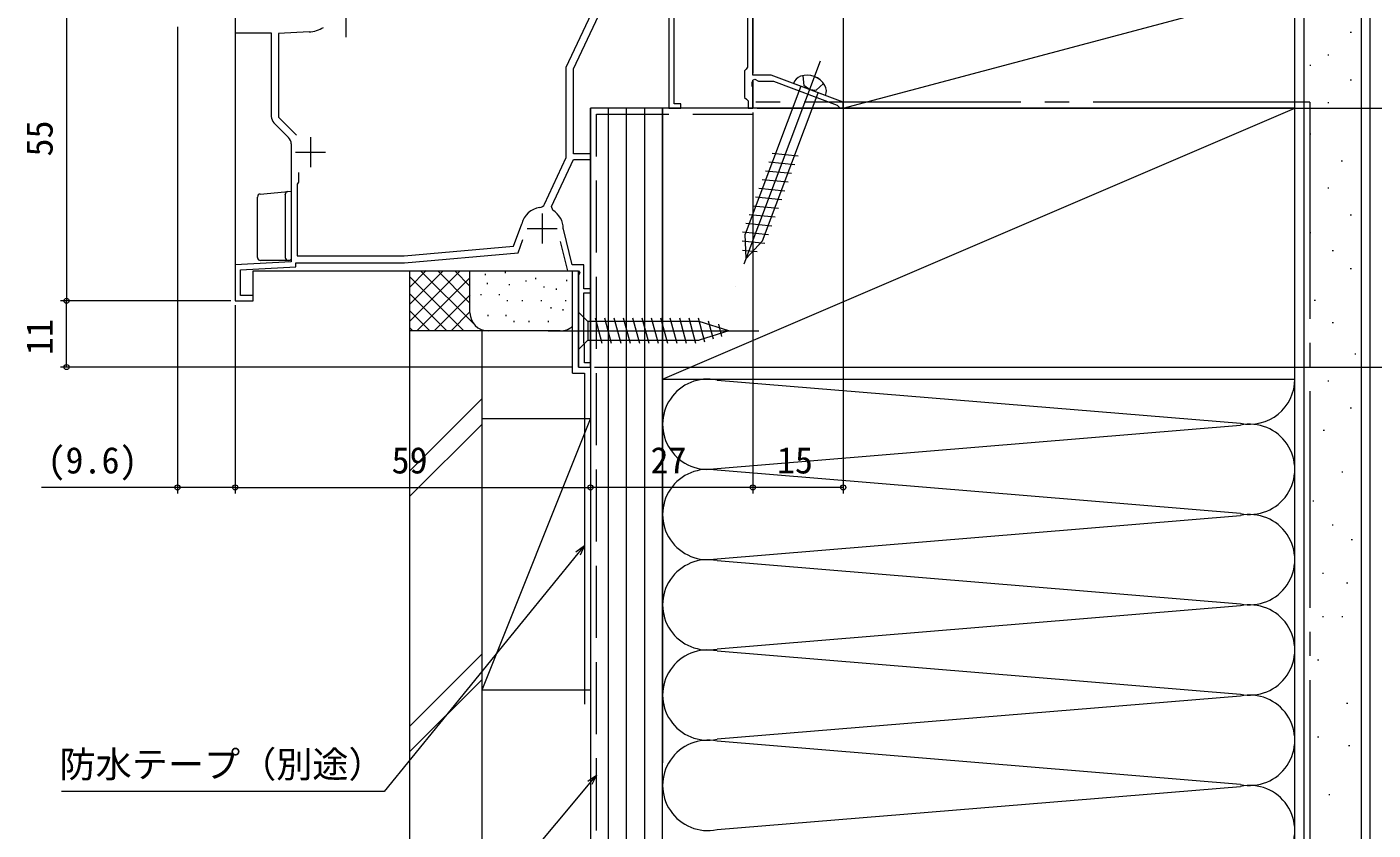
# Model space of a CAD drawing. Units: millimetres, scale not verified. Extents: x -693 to 693, y -1120 to 1122.
# Drawn here: x -559.3 to -335.7, y 181.1 to 314.5 of the extents above; entities that cross this region are included whole.
import ezdxf
from ezdxf.enums import TextEntityAlignment as Align

# ---------------------------------------------------------------- set-up
doc = ezdxf.new("R2010")
doc.units = ezdxf.units.MM
doc.header["$LTSCALE"] = 4
doc.linetypes.add('CHAIN2', pattern=[12, 9, -1, 1, -1])
doc.linetypes.add('DASHED3', pattern=[4, 3, -1])
for name, color, linetype, lineweight in [('0-2_YKK_ZWAK', 4, 'Continuous', 9), ('0-3_YKK_11', 2, 'Continuous', 9), ('0-4_YKK_12', 3, 'Continuous', 18), ('0-5_YKK_13', 3, 'Continuous', 9), ('0-8_YKK_A1', 6, 'Continuous', 9), ('0-9_YSS_KE', 7, 'Continuous', 9)]:
    doc.layers.add(name, color=color, linetype=linetype, lineweight=lineweight)
doc.styles.add('ＭＳ ゴシック', font='')
doc.styles.get('ＭＳ ゴシック').set_extended_font_data('MS Gothic')

msp = doc.modelspace()

# ---------------------------------------------------------------- linework, layer by layer
at = {"layer": '0-2_YKK_ZWAK', "linetype": 'CHAIN2'}
for p, q in [((-427.579, 308.802), (-441.627, 271.349)), ((-427.579, 308.803), (-441.626, 271.35)), ((-472.716, 264.014), (-437.716, 264.014))]:
    msp.add_line(p, q, dxfattribs=at)
at = {"layer": '0-2_YKK_ZWAK', "linetype": 'DASHED3'}
for p, q in [((-430.452, 306.412), (-430.281, 304.773)), ((-430.452, 306.411), (-430.281, 304.772)), ((-429.335, 304.121), (-430.281, 304.773)), ((-429.335, 304.12), (-430.281, 304.772)), ((-429.335, 304.121), (-428.194, 303.99)), ((-429.335, 304.12), (-428.194, 303.989)), ((-426.987, 305.112), (-428.194, 303.99)), ((-426.987, 305.111), (-428.194, 303.989))]:
    msp.add_line(p, q, dxfattribs=at)
at = {"layer": '0-2_YKK_ZWAK'}
for p, q in [((-430.786, 304.665), (-440.008, 280.08)), ((-430.786, 304.664), (-440.008, 280.079)), ((-426.666, 303.12), (-432.003, 305.122)), ((-426.666, 303.119), (-432.003, 305.121)), ((-437.105, 278.991), (-427.884, 303.577)), ((-437.105, 278.99), (-427.884, 303.576)), ((-435.546, 293.541), (-431.218, 293.12)), ((-435.546, 293.54), (-431.218, 293.119)), ((-436.091, 292.087), (-431.764, 291.666)), ((-436.091, 292.086), (-431.764, 291.665)), ((-437.182, 289.179), (-432.854, 288.758)), ((-437.182, 289.178), (-432.854, 288.757)), ((-436.637, 290.633), (-432.309, 290.212)), ((-436.637, 290.632), (-432.309, 290.211)), ((-521.016, 276.214), (-521.016, 286.257)), ((-520.561, 286.755), (-516.456, 287.121)), ((-516.456, 287.121), (-515.969, 287.165)), ((-516.416, 286.667), (-516.416, 276.214)), ((-515.969, 287.165), (-515.95, 287.166)), ((-438.273, 286.271), (-433.945, 285.85)), ((-438.273, 286.27), (-433.945, 285.849)), ((-437.728, 287.724), (-433.4, 287.303)), ((-437.727, 287.725), (-433.4, 287.304)), ((-438.818, 284.817), (-434.491, 284.396)), ((-438.818, 284.816), (-434.491, 284.395)), ((-439.909, 281.909), (-435.581, 281.488)), ((-439.909, 281.908), (-435.581, 281.487)), ((-439.364, 283.363), (-435.036, 282.942)), ((-439.364, 283.362), (-435.036, 282.941)), ((-440.454, 280.455), (-436.127, 280.034)), ((-440.454, 280.454), (-436.127, 280.033)), ((-439.871, 276.032), (-440.008, 280.08)), ((-439.871, 276.031), (-440.008, 280.079)), ((-440.52, 278.954), (-436.731, 278.586)), ((-440.52, 278.953), (-436.731, 278.585)), ((-440.469, 277.442), (-438.022, 277.204)), ((-440.469, 277.441), (-438.022, 277.203)), ((-439.871, 276.032), (-437.105, 278.991)), ((-439.871, 276.031), (-437.105, 278.99)), ((-515.916, 275.714), (-520.516, 275.714)), ((-515.716, 275.714), (-515.916, 275.714)), ((-515.906, 275.714), (-515.916, 275.714)), ((-467.716, 267.114), (-467.716, 260.914)), ((-467.716, 267.114), (-466.166, 265.564)), ((-463.74, 261.914), (-464.865, 266.114)), ((-462.187, 261.914), (-463.312, 266.114)), ((-460.634, 261.914), (-461.759, 266.114)), ((-459.081, 261.914), (-460.206, 266.114)), ((-457.528, 261.914), (-458.654, 266.114)), ((-455.975, 261.914), (-457.101, 266.114)), ((-454.422, 261.914), (-455.548, 266.114)), ((-452.869, 261.914), (-453.995, 266.114)), ((-451.317, 261.914), (-452.442, 266.114)), ((-449.764, 261.914), (-450.889, 266.114)), ((-448.211, 261.914), (-449.336, 266.114)), ((-446.727, 262.172), (-447.783, 266.114)), ((-447.632, 265.564), (-466.166, 265.564)), ((-466.166, 265.564), (-466.166, 262.464)), ((-442.716, 264.014), (-447.632, 265.564)), ((-442.716, 264.014), (-447.632, 262.464)), ((-445.295, 262.624), (-446.109, 265.66)), ((-443.863, 263.075), (-444.412, 265.125)), ((-467.716, 260.914), (-466.166, 262.464)), ((-466.166, 262.464), (-447.632, 262.464))]:
    msp.add_line(p, q, dxfattribs=at)
for points in [[(-515.961, 287.165), (-515.416, 287.214), (-515.416, 286.21)], [(-515.687, 275.715), (-515.692, 275.715), (-515.697, 275.715), (-515.702, 275.714), (-515.706, 275.714), (-515.711, 275.714), (-515.716, 275.714)], [(-515.509, 275.797), (-515.513, 275.793), (-515.517, 275.789), (-515.521, 275.786), (-515.525, 275.783), (-515.529, 275.779), (-515.534, 275.776), (-515.538, 275.773), (-515.542, 275.77), (-515.546, 275.767), (-515.551, 275.764), (-515.555, 275.761), (-515.559, 275.758), (-515.564, 275.755), (-515.568, 275.753), (-515.573, 275.75), (-515.577, 275.748), (-515.582, 275.746), (-515.586, 275.743), (-515.591, 275.741), (-515.596, 275.739), (-515.6, 275.737), (-515.605, 275.735), (-515.61, 275.733), (-515.614, 275.732), (-515.619, 275.73), (-515.624, 275.728), (-515.629, 275.727), (-515.633, 275.725), (-515.638, 275.724), (-515.643, 275.723), (-515.648, 275.722), (-515.653, 275.721), (-515.658, 275.72), (-515.662, 275.719), (-515.667, 275.718), (-515.672, 275.717), (-515.677, 275.716), (-515.682, 275.716), (-515.687, 275.715)], [(-515.416, 276.014), (-515.416, 276.007), (-515.417, 275.999), (-515.417, 275.992), (-515.418, 275.985), (-515.418, 275.978), (-515.419, 275.971), (-515.42, 275.964), (-515.421, 275.958), (-515.422, 275.951), (-515.424, 275.945), (-515.425, 275.938), (-515.427, 275.932), (-515.429, 275.926), (-515.431, 275.92), (-515.433, 275.914), (-515.435, 275.908), (-515.437, 275.902), (-515.44, 275.896), (-515.442, 275.89), (-515.445, 275.885), (-515.447, 275.879), (-515.45, 275.874), (-515.453, 275.869), (-515.456, 275.864), (-515.459, 275.858), (-515.462, 275.853), (-515.465, 275.849), (-515.469, 275.844), (-515.472, 275.839), (-515.475, 275.834), (-515.479, 275.83), (-515.483, 275.825), (-515.486, 275.821), (-515.49, 275.817), (-515.494, 275.813), (-515.497, 275.809), (-515.501, 275.805), (-515.505, 275.801), (-515.509, 275.797)]]:
    msp.add_lwpolyline(points, dxfattribs=at)
for centre, radius, start, end in [((-429.721, 303.091), 3.4, 30.09667, 108.78333), ((-429.721, 303.09), 3.4, 30.09667, 108.78333), ((-430.204, 304.511), 1.9, 108.78333, 161.25089), ((-430.204, 304.51), 1.9, 108.78333, 161.25089), ((-428.423, 303.843), 1.9, 337.62911, 30.09667), ((-428.423, 303.842), 1.9, 337.62911, 30.09667), ((-520.516, 286.257), 0.5, 95.10217, 180), ((-515.916, 286.667), 0.5, 95.10217, 180), ((-520.516, 276.214), 0.5, 180, 188.23791), ((-520.516, 276.214), 0.5, 188.23791, 269), ((-520.516, 276.214), 0.5, 269, 270), ((-515.916, 276.214), 0.5, 180, 270)]:
    msp.add_arc(centre, radius, start, end, dxfattribs=at)
msp.add_ellipse((-516.425, 286.622), major_axis=(0, 0.502), ratio=0.017394, start_param=4.715495, end_param=4.8029789, dxfattribs=at)
at = {"layer": '0-3_YKK_11'}
for p, q in [((-524.716, 323.725), (-524.716, 269.013)), ((-438.716, 323.925), (-438.716, 306.813)), ((-438.716, 305.513), (-438.716, 301.013)), ((-438.716, 301.013), (-465.716, 301.013)), ((-521.716, 274.013), (-467.716, 274.013)), ((-467.716, 258.013), (-467.716, 274.013))]:
    msp.add_line(p, q, dxfattribs=at)
for points in [[(-467.716, 258.013), (-465.716, 258.013), (-465.716, 301.013)], [(-524.716, 269.013), (-521.716, 269.013), (-521.716, 274.013)]]:
    msp.add_lwpolyline(points, dxfattribs=at)
at = {"layer": '0-4_YKK_12'}
for p, q in [((-348.716, 101.013), (-348.716, 321.013)), ((-468.715, 257.013), (-468.715, 274.014)), ((-495.716, 101.013), (-495.716, 264.013))]:
    msp.add_line(p, q, dxfattribs=at)
at = {"layer": '0-4_YKK_12', "linetype": 'CHAIN2'}
for q in [(-438.716, 302.014), (-346.216, 101.013)]:
    msp.add_line((-346.216, 302.014), q, dxfattribs=at)
at = {"layer": '0-4_YKK_12'}
for points in [[(-336.216, 101.013), (-336.216, 321.013), (-348.716, 321.013)], [(-483.716, 101.013), (-483.716, 264.013), (-495.716, 264.013)], [(-468.715, 257.013), (-466.716, 257.013), (-466.716, 202.013)]]:
    msp.add_lwpolyline(points, dxfattribs=at)
at = {"layer": '0-4_YKK_12', "linetype": 'DASHED3'}
msp.add_lwpolyline([(-464.716, 101.013), (-464.716, 300.014), (-438.716, 300.014)], dxfattribs=at)
at = {"layer": '0-4_YKK_12'}
msp.add_lwpolyline([(-348.716, 256.014), (-348.716, 301.014), (-453.716, 301.014), (-453.716, 256.014)], close=True, dxfattribs=at)
at = {"layer": '0-5_YKK_13'}
for p, q in [((-423.716, 301.013), (-348.716, 321.013)), ((-347.216, 321.013), (-347.216, 101.013)), ((-337.716, 321.013), (-337.716, 101.013)), ((-339.517, 313.634), (-339.317, 313.634)), ((-343.247, 309.904), (-343.047, 309.904)), ((-346.231, 308.183), (-346.031, 308.183)), ((-339.517, 305.7), (-339.317, 305.7)), ((-343.247, 301.97), (-343.047, 301.97)), ((-462.716, 101.013), (-462.716, 301.014)), ((-459.716, 101.013), (-459.716, 301.014)), ((-456.716, 301.014), (-456.716, 101.013)), ((-453.716, 256.014), (-348.716, 301.014)), ((-453.716, 101.013), (-453.716, 301.014)), ((-346.231, 296.748), (-346.031, 296.748)), ((-341.009, 292.272), (-340.809, 292.272)), ((-343.247, 287.796), (-343.047, 287.796)), ((-339.517, 283.32), (-339.317, 283.32)), ((-346.231, 280.337), (-346.031, 280.337)), ((-342.501, 277.353), (-342.301, 277.353)), ((-495.716, 271.303), (-492.986, 274.033)), ((-495.716, 264.013), (-495.716, 274.013)), ((-495.716, 265.646), (-487.35, 274.013)), ((-495.716, 268.475), (-490.178, 274.013)), ((-495.716, 272.989), (-486.74, 264.013)), ((-494.521, 264.013), (-485.716, 272.818)), ((-493.911, 274.013), (-485.131, 265.232)), ((-491.083, 274.013), (-485.716, 268.646)), ((-488.255, 274.013), (-485.716, 271.475)), ((-485.716, 267.013), (-485.716, 274.013)), ((-483.221, 273.476), (-483.221, 273.276)), ((-479.874, 273.809), (-479.874, 273.609)), ((-474.846, 272.832), (-474.846, 272.632)), ((-339.517, 274.369), (-339.317, 274.369)), ((-482.865, 271.987), (-482.865, 271.787)), ((-479.215, 271.807), (-479.215, 271.607)), ((-476.422, 272.41), (-476.422, 272.21)), ((-473.425, 271.411), (-473.425, 271.211)), ((-471.41, 271.06), (-471.41, 270.86)), ((-469.696, 272.474), (-469.696, 272.274)), ((-495.716, 270.161), (-489.568, 264.013)), ((-491.693, 264.013), (-485.699, 270.007)), ((-483.889, 270.138), (-483.889, 269.938)), ((-480.876, 270.138), (-480.876, 269.938)), ((-479.549, 269.136), (-479.549, 268.936)), ((-477.034, 269.136), (-477.034, 268.936)), ((-473.873, 269.141), (-473.873, 268.941)), ((-469.866, 269.136), (-469.866, 268.936)), ((-345.485, 269.147), (-345.285, 269.147)), ((-495.716, 267.333), (-492.397, 264.013)), ((-488.864, 264.013), (-485.716, 267.161)), ((-482.772, 266.683), (-482.772, 266.483)), ((-479.759, 266.683), (-479.759, 266.483)), ((-472.309, 267.956), (-472.309, 267.756)), ((-470.293, 267.605), (-470.293, 267.405)), ((-495.716, 264.504), (-495.225, 264.013)), ((-473.592, 264.013), (-495.716, 264.013)), ((-470.716, 264.013), (-482.716, 264.013)), ((-478.433, 265.681), (-478.433, 265.481)), ((-475.918, 265.681), (-475.918, 265.481)), ((-472.757, 265.686), (-472.757, 265.486)), ((-342.501, 265.417), (-342.301, 265.417)), ((-338.771, 260.195), (-338.571, 260.195)), ((-453.716, 256.014), (-453.716, 192.291)), ((-444.685, 255.856), (-357.748, 248.672)), ((-348.716, 192.291), (-348.716, 256.014)), ((-343.247, 255.719), (-343.047, 255.719)), ((-483.716, 252.79), (-495.716, 240.79)), ((-339.517, 251.243), (-339.317, 251.243)), ((-495.716, 236.548), (-483.716, 248.548)), ((-483.716, 204.413), (-483.716, 249.413)), ((-465.716, 249.413), (-483.716, 249.413)), ((-483.716, 204.413), (-465.716, 249.413)), ((-465.716, 249.413), (-465.716, 204.413)), ((-444.685, 241.172), (-357.748, 248.356)), ((-343.993, 247.513), (-343.793, 247.513)), ((-357.748, 233.672), (-444.685, 240.856)), ((-340.933, 240.582), (-340.733, 240.582)), ((-345.735, 235.78), (-345.535, 235.78)), ((-444.685, 226.172), (-357.748, 233.356)), ((-342.534, 231.779), (-342.334, 231.779)), ((-339.333, 229.378), (-339.133, 229.378)), ((-444.685, 225.856), (-357.748, 218.672)), ((-344.135, 223.776), (-343.935, 223.776)), ((-340.133, 222.175), (-339.933, 222.175)), ((-357.748, 218.356), (-444.685, 211.172)), ((-344.135, 216.573), (-343.935, 216.573)), ((-340.933, 216.573), (-340.733, 216.573)), ((-483.716, 210.364), (-495.716, 198.364)), ((-444.685, 210.856), (-357.748, 203.672)), ((-344.935, 209.37), (-344.735, 209.37)), ((-483.716, 206.121), (-495.716, 194.121)), ((-483.716, 204.413), (-465.716, 204.413)), ((-357.748, 203.356), (-444.685, 196.172)), ((-340.133, 202.168), (-339.933, 202.168)), ((-357.748, 188.672), (-444.685, 195.856)), ((-344.935, 196.565), (-344.735, 196.565)), ((-339.8, 195.141), (-339.6, 195.141)), ((-444.685, 181.172), (-357.748, 188.356)), ((-343.076, 187.031), (-342.876, 187.031))]:
    msp.add_line(p, q, dxfattribs=at)
msp.add_lwpolyline([(-423.716, 301.014), (-348.716, 301.014), (-348.716, 321.013), (-423.716, 321.013)], close=True, dxfattribs=at)
msp.add_lwpolyline([(-453.716, 301.014), (-465.716, 301.014), (-465.716, 101.013)], dxfattribs=at)
for centre, radius, start, end in [((-482.716, 267.013), 3, 180, 270), ((-470.716, 267.013), 3, 270, 311.83675), ((-446.216, 248.514), 7.5, 78.21647, 281.78351), ((-356.216, 256.014), 7.5, 258.21646, 0), ((-356.216, 241.014), 7.5, 258.21646, 101.78354), ((-446.216, 233.514), 7.5, 78.21647, 281.78351), ((-356.216, 226.014), 7.5, 258.21646, 101.78354), ((-446.216, 218.514), 7.5, 78.21647, 281.78351), ((-356.216, 211.014), 7.5, 258.21646, 101.78354), ((-446.216, 203.514), 7.5, 78.21647, 281.78352), ((-356.216, 196.014), 7.5, 258.21646, 101.78354), ((-446.216, 188.514), 7.5, 78.21647, 281.78351), ((-356.216, 181.014), 7.5, 258.21646, 101.78354)]:
    msp.add_arc(centre, radius, start, end, dxfattribs=at)
at = {"layer": '0-8_YKK_A1'}
for p, q in [((-423.716, 337.816), (-423.716, 237.014)), ((-552.716, 324.013), (-552.716, 269.014)), ((-534.316, 314.513), (-534.316, 237.014)), ((-438.716, 300.313), (-438.716, 237.014)), ((-438.716, 300.313), (-438.716, 237.014)), ((-438.016, 301.013), (-279.716, 301.013)), ((-438.016, 301.013), (-259.716, 301.013)), ((-438.016, 301.013), (-259.716, 301.013)), ((-525.716, 269.014), (-553.716, 269.014)), ((-525.416, 269.013), (-553.716, 269.013)), ((-552.716, 258.014), (-552.716, 269.013)), ((-524.716, 268.314), (-524.716, 237.014)), ((-465.716, 268.363), (-465.716, 237.014)), ((-465.716, 268.363), (-465.716, 237.014)), ((-524.716, 268.014), (-524.716, 237.014)), ((-468.716, 258.014), (-553.716, 258.014)), ((-465.016, 258.014), (-259.716, 258.014)), ((-524.716, 238.014), (-465.716, 238.014)), ((-438.716, 238.014), (-465.716, 238.014)), ((-423.716, 238.014), (-438.716, 238.014))]:
    msp.add_line(p, q, dxfattribs=at)
for points in [[(-524.716, 238.014), (-534.316, 238.014), (-556.896, 238.014)], [(-466.716, 228.352), (-467.79, 227.034), (-499.998, 187.497), (-553.578, 187.497)], [(-468.143, 227.322), (-466.716, 228.352), (-467.437, 226.747)], [(-464.716, 190.238), (-465.805, 188.932), (-498.797, 149.384), (-552.377, 149.384)], [(-466.155, 189.224), (-464.716, 190.238), (-465.456, 188.641)]]:
    msp.add_lwpolyline(points, dxfattribs=at)
for centre in [(-552.716, 269.014), (-552.716, 269.013), (-552.716, 258.014), (-534.316, 238.014), (-524.716, 238.014), (-524.716, 238.014), (-465.716, 238.014), (-465.716, 238.014), (-438.716, 238.014), (-438.716, 238.014), (-423.716, 238.014)]:
    msp.add_circle(centre, 0.425, dxfattribs=at)
at = {"layer": '0-9_YSS_KE'}
for p, q in [((-506.316, 317.814), (-506.316, 312.814)), ((-518.277, 298.575), (-515.856, 296.153)), ((-512.216, 296.214), (-512.216, 291.214)), ((-514.716, 293.714), (-509.716, 293.714)), ((-514.216, 290.332), (-514.216, 288.714)), ((-473.716, 283.514), (-473.716, 278.514)), ((-476.216, 281.014), (-471.216, 281.014))]:
    msp.add_line(p, q, dxfattribs=at)
for points in [[(-439.616, 322.83), (-439.616, 307.805), (-439.866, 307.51), (-440.116, 307.214), (-440.116, 302.814), (-439.816, 302.514), (-439.516, 302.214), (-439.516, 301.014), (-438.716, 301.014), (-438.716, 304.556), (-438.836, 304.739), (-438.836, 305.289), (-438.716, 305.472), (-438.716, 305.687), (-438.416, 305.86), (-437.816, 305.514), (-435.328, 305.514), (-424.711, 301.532), (-424.518, 301.283), (-424.22, 301.014), (-423.716, 301.014), (-423.716, 302.014), (-435.716, 306.514), (-438.716, 306.514), (-438.716, 338.214)], [(-524.716, 323.314), (-524.716, 313.514), (-518.716, 313.514), (-518.716, 299.635)], [(-471.974, 284.049), (-472.178, 284.694), (-468.532, 292.514), (-465.716, 292.514), (-465.716, 293.414), (-468.516, 293.414), (-468.516, 307.547), (-462.516, 320.414), (-462.516, 321.514), (-459.916, 321.514), (-459.916, 318.714), (-459.116, 318.714), (-459.116, 321.514), (-457.416, 321.514), (-457.131, 321.72), (-456.862, 321.926), (-452.716, 322.143), (-452.716, 301.014), (-450.716, 301.014), (-450.716, 301.714), (-451.816, 301.714), (-451.816, 316.892)], [(-473.331, 285.061), (-469.716, 292.813), (-469.716, 307.813), (-463.676, 320.767), (-464.024, 321.314), (-474.516, 321.314), (-474.516, 319.71)], [(-512.455, 313.693), (-517.516, 313.428), (-517.516, 299.511), (-514.556, 296.551)], [(-515.416, 295.093), (-515.416, 275.501), (-524.716, 275.014), (-524.716, 269.014), (-521.716, 269.014), (-521.716, 269.914), (-523.816, 269.914), (-523.816, 274.16), (-514.616, 274.642), (-514.616, 275.314), (-496.616, 275.314), (-477.716, 276.967), (-476.912, 279.177)], [(-514.216, 290.332), (-514.216, 288.714), (-514.316, 288.541), (-514.416, 288.367), (-514.416, 276.514), (-496.669, 276.514), (-478.473, 278.106), (-477.131, 281.792), (-477.121, 281.825)], [(-470.725, 278.864), (-469.516, 274.014), (-467.689, 274.014), (-467.493, 273.674), (-467.716, 273.287), (-467.716, 258.014), (-465.716, 258.014), (-465.716, 258.714), (-466.716, 258.714), (-466.716, 261.814), (-466.766, 261.946), (-466.816, 262.078), (-466.816, 270.314), (-465.716, 270.314), (-465.716, 271.014), (-466.816, 271.014), (-466.816, 275.014), (-468.735, 275.014), (-470.207, 280.92), (-470.216, 280.994)]]:
    msp.add_lwpolyline(points, dxfattribs=at)
for centre, radius, start, end in [((-512.728, 318.886), 5.2, 273.00001, 301.16094), ((-517.216, 299.635), 1.5, 180.00002, 225.00001), ((-516.916, 295.093), 1.5, 0.00002, 45.00001), ((-473.716, 281.014), 3.5, 96.64936, 166.60241), ((-474.237, 285.484), 1, 276.64934, 335), ((-473.716, 281.014), 3.5, 359.67129, 60.14177)]:
    msp.add_arc(centre, radius, start, end, dxfattribs=at)

# ---------------------------------------------------------------- texts
at = {"layer": '0-8_YKK_A1', "style": 'ＭＳ ゴシック'}
for s, p in [('55', (-553.716, 292.993)), ('11', (-553.716, 259.993))]:
    msp.add_text(s, height=4.399, rotation=90, dxfattribs=at).set_placement(p, align=Align.BOTTOM_LEFT)
for s, p in [('(9.6)', (-555.896, 239.014)), ('59', (-498.736, 239.014)), ('27', (-455.736, 239.014)), ('15', (-434.736, 239.014)), ('防水テープ（別途）', (-553.898, 188.497))]:
    msp.add_text(s, height=4.399, dxfattribs=at).set_placement(p, align=Align.BOTTOM_LEFT)

doc.saveas('drawing.dxf')
